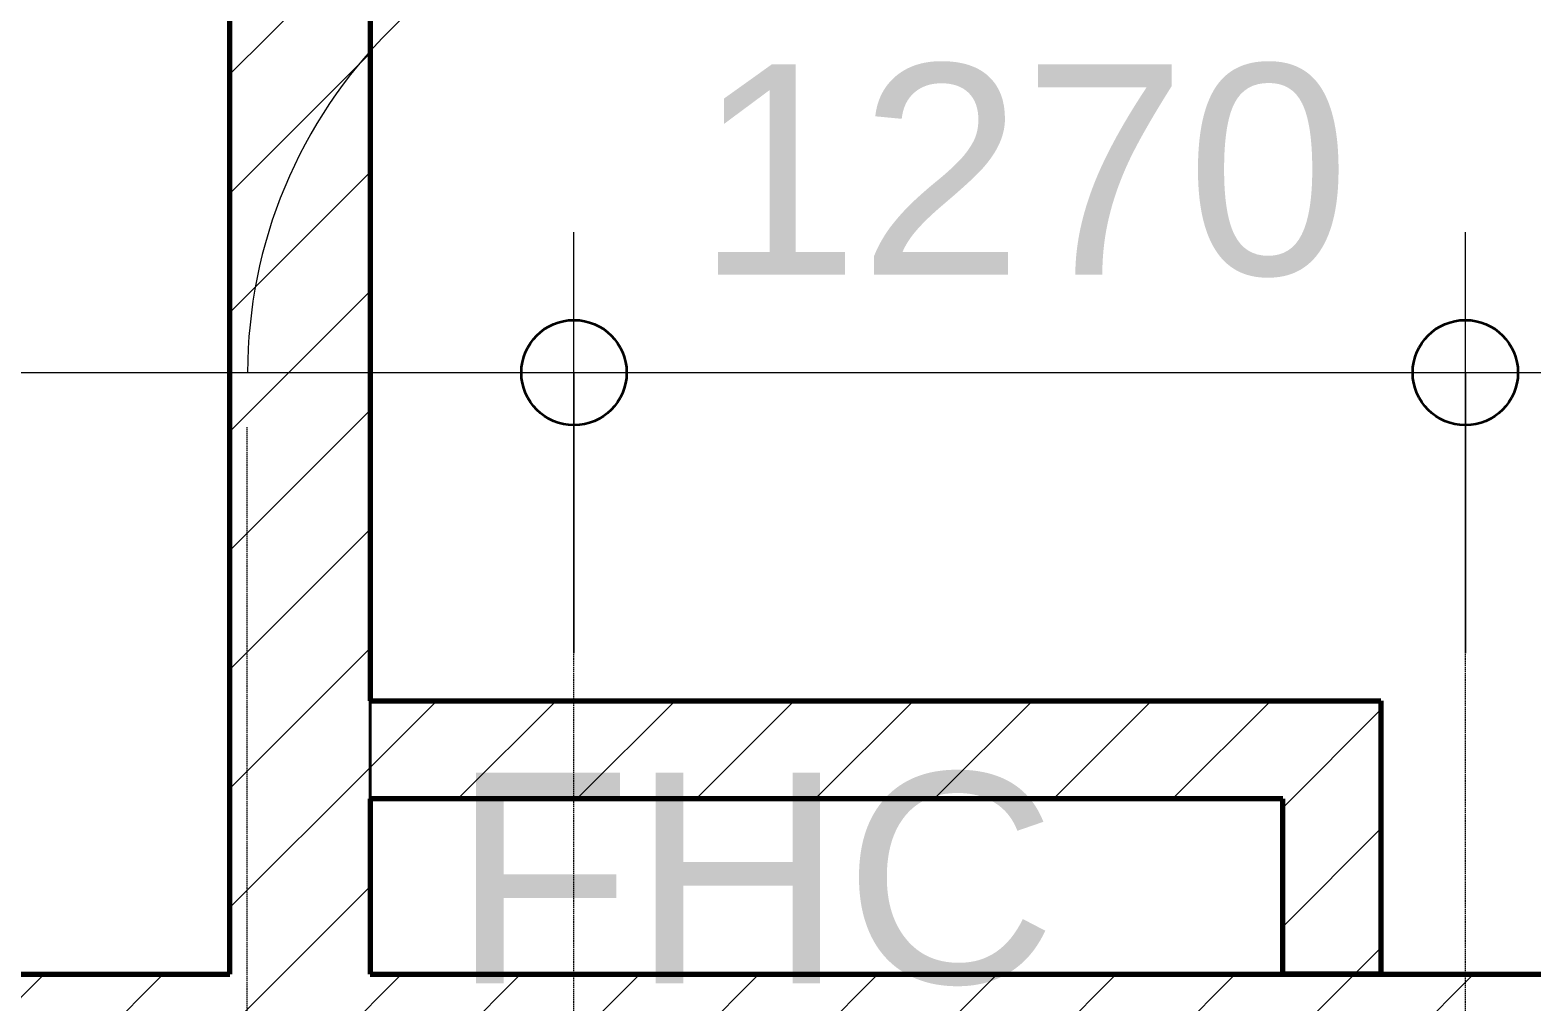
# Model space of a CAD drawing. Header units: millimetres. Extents: x -853228 to -774636, y -17776 to 22455.
# Drawn here: x -827167 to -825027, y 8105 to 9490 of the extents above; entities that cross this region are included whole.
import ezdxf

# ---------------------------------------------------------------- set-up
doc = ezdxf.new("R2010")
doc.units = ezdxf.units.MM
doc.linetypes.add('DPA_Hidden 50', pattern=[3, 2, -1])
for name, color, linetype, lineweight in [('A-ANNO-DIMS', 1, 'Continuous', 9), ('A-ANNO-DIMS-100', 1, 'Continuous', 9), ('A-DETL', 1, 'Continuous', 70), ('A-FLOR-E', 2, 'Continuous', 35), ('A-WALL', 5, 'Continuous', 35), ('A-WALL-PATT', 1, 'Continuous', 35), ('G-ANNO-TEXT', 3, 'Continuous', 9)]:
    doc.layers.add(name, color=color, linetype=linetype, lineweight=lineweight)
doc.styles.add('Arial_2', font='arial.ttf', dxfattribs={"height": 300})
doc.dimstyles.new('DPA-DIM-3_0_C-C', dxfattribs={"dimscale": 304.8, "dimtxt": 306.07782, "dimasz": 0.492126, "dimexe": 0.656168, "dimexo": 0.0625, "dimgap": 0.164042, "dimtad": 1, "dimdec": 0, "dimzin": 0, "dimdsep": 46, "dimtxsty": 'Arial_2', "dimblk1": 'DOTBLANK', "dimblk2": 'DOTBLANK', "dimsah": 1, "dimcen": 0.09, "dimdle": 0.656168, "dimadec": 8, "dimazin": 0, "dimtfac": 1, "dimtdec": 4, "dimtix": 1, "dimtmove": 0, "dimatfit": 3, "dimfxl": 1.312336, "dimfxlon": 1, "dimtvp": 1, "dimtolj": 1, "dimtzin": 0, "dimarcsym": 2})
doc.dimstyles.new('DPA-DIM-3_0_C-C_1', dxfattribs={"dimscale": 304.8, "dimtxt": 306.07782, "dimasz": 0.492126, "dimexe": 0.656168, "dimexo": 0.0625, "dimgap": 0.164042, "dimtad": 1, "dimdec": 0, "dimzin": 0, "dimdsep": 46, "dimtxsty": 'Arial_2', "dimblk1": 'DOTBLANK', "dimblk2": 'DOTBLANK', "dimsah": 1, "dimcen": 0.09, "dimdle": 0.656168, "dimadec": 8, "dimazin": 0, "dimtfac": 1, "dimtdec": 4, "dimtix": 1, "dimtmove": 1, "dimatfit": 3, "dimfxl": 1.312336, "dimfxlon": 1, "dimtvp": 1, "dimtolj": 1, "dimtzin": 0, "dimarcsym": 2})
pattern_1 = [(45, (0, 0), (-84.852814, 84.852814), [])]

# ---------------------------------------------------------------- blocks, each defined once
blk = doc.blocks.new('DIMBLOCK111-4281-01 ENLARGED LOWER PLATFORM LEVEL - REFLECTED CEILING PLAN - SHEET 2')
at = {"layer": 'A-ANNO-DIMS-100'}
for p, q in [((-827322.2, 8601.7), (-827322.2, 9201.7)), ((-826392.2, 8601.7), (-826392.2, 9201.7)), ((-827322.2, 9001.7), (-826392.2, 9001.7)), ((-827322.2, 9001.7), (-827322.2, 8601.7)), ((-826392.2, 9001.7), (-826392.2, 8601.7))]:
    blk.add_line(p, q, dxfattribs=at)
at = {"layer": 'A-ANNO-DIMS-100', "lineweight": 35}
for centre in [(-827322.2, 9001.7), (-826392.2, 9001.7)]:
    blk.add_circle(centre, 75, dxfattribs=at)
at = {"layer": 'A-ANNO-DIMS-100'}
blk.add_ellipse((-826162.3, 9001.7), major_axis=(694.9, 0), ratio=0.994937, start_param=1.570796, end_param=3.141593, dxfattribs=at)
at = {"layer": 'A-ANNO-DIMS-100', "color": 0, "insert": (-826162.3, 9847.1), "char_height": 300, "width": 830.648, "attachment_point": 1, "line_spacing_factor": 0.941778, "style": 'Arial_2'}
blk.add_mtext('930', dxfattribs=at)
blk = doc.blocks.new('_DotBlank')
at = {"color": 0, "linetype": 'ByBlock', "lineweight": -2}
blk.add_line((-0.5, 0), (-1, 0), dxfattribs=at)
blk.add_circle((0, 0), 0.5, dxfattribs=at)
blk = doc.blocks.new('DIMBLOCK112-4281-01 ENLARGED LOWER PLATFORM LEVEL - REFLECTED CEILING PLAN - SHEET 2')
at = {"layer": 'A-ANNO-DIMS-100'}
for p, q in [((-826392.2, 8601.7), (-826392.2, 9201.7)), ((-825122.2, 8601.7), (-825122.2, 9201.7)), ((-826392.2, 9001.7), (-825122.2, 9001.7)), ((-826392.2, 9001.7), (-826392.2, 8601.7)), ((-825122.2, 9001.7), (-825122.2, 8601.7))]:
    blk.add_line(p, q, dxfattribs=at)
at = {"layer": 'A-ANNO-DIMS-100', "lineweight": 35}
for centre in [(-826392.2, 9001.7), (-825122.2, 9001.7)]:
    blk.add_circle(centre, 75, dxfattribs=at)
at = {"layer": 'A-ANNO-DIMS-100', "color": 0, "insert": (-826218.7, 9441.2), "char_height": 300, "width": 1107.531, "attachment_point": 1, "line_spacing_factor": 0.941778, "style": 'Arial_2'}
blk.add_mtext('1270', dxfattribs=at)
blk = doc.blocks.new('DIMBLOCK113-4281-01 ENLARGED LOWER PLATFORM LEVEL - REFLECTED CEILING PLAN - SHEET 2')
at = {"layer": 'A-ANNO-DIMS-100'}
for p, q in [((-825122.2, 8601.7), (-825122.2, 9201.7)), ((-824192.2, 8601.7), (-824192.2, 9201.7)), ((-825122.2, 9001.7), (-824192.2, 9001.7)), ((-825122.2, 9001.7), (-825122.2, 8601.7)), ((-824192.2, 9001.7), (-824192.2, 8601.7))]:
    blk.add_line(p, q, dxfattribs=at)
at = {"layer": 'A-ANNO-DIMS-100', "lineweight": 35}
for centre in [(-825122.2, 9001.7), (-824192.2, 9001.7)]:
    blk.add_circle(centre, 75, dxfattribs=at)
at = {"layer": 'A-ANNO-DIMS-100', "color": 0, "insert": (-825003.3, 9441.2), "char_height": 300, "width": 830.648, "attachment_point": 1, "line_spacing_factor": 0.941778, "style": 'Arial_2'}
blk.add_mtext('930', dxfattribs=at)

msp = doc.modelspace()

# ---------------------------------------------------------------- hatches: boundary and pattern name
at = {"layer": 'A-WALL-PATT', "lineweight": 9}
h = msp.add_hatch(dxfattribs=at)
h.set_pattern_fill('FP_2', color=256, style=0, pattern_type=2)
h.set_pattern_definition(pattern_1)
h.paths.add_polyline_path([(-826682.4, 8144), (-826682.4, 12414), (-826882.4, 12414), (-826882.4, 8144), (-826759.2, 8144)])
h = msp.add_hatch(dxfattribs=at)
h.set_pattern_fill('FP_2', color=256, style=0, pattern_type=2)
h.set_pattern_definition(pattern_1)
h.paths.add_polyline_path([(-825382.4, 8394), (-825382.4, 8534), (-826682.4, 8534), (-826682.4, 8394), (-825656.2, 8394)])
h = msp.add_hatch(dxfattribs=at)
h.set_pattern_fill('FP_2', color=256, style=0, pattern_type=2)
h.set_pattern_definition(pattern_1)
h.paths.add_polyline_path([(-825242.4, 8144), (-825242.4, 8534), (-825382.4, 8534), (-825382.4, 8144)])
h = msp.add_hatch(dxfattribs=at)
h.set_pattern_fill('FP_2', color=256, style=0, pattern_type=2)
h.set_pattern_definition(pattern_1)
h.paths.add_polyline_path([(-814007.4, 7944), (-814007.4, 8144), (-842657.4, 8144), (-842657.4, 7944), (-826541.2, 7944), (-826539, 7949), (-826527.9, 7944), (-814073.8, 7944)])

# ---------------------------------------------------------------- linework, layer by layer
at = {"layer": 'A-DETL', "color": 55, "linetype": 'DPA_Hidden 50', "lineweight": 9}
for p, q in [((-826857.7, 7024), (-826857.7, 8924)), ((-826392.2, 6561.5), (-826392.2, 8944)), ((-825122.2, 6561.5), (-825122.2, 8944))]:
    msp.add_line(p, q, dxfattribs=at)
at = {"layer": 'A-FLOR-E'}
for p, q in [((-826682.4, 8144), (-826682.4, 8534)), ((-826682.4, 8534), (-825242.4, 8534)), ((-825242.4, 8534), (-826682.4, 8534)), ((-826682.4, 8534), (-826682.4, 8144)), ((-825242.4, 8534), (-825242.4, 8144)), ((-825242.4, 8144), (-825242.4, 8534)), ((-825242.4, 8144), (-826682.4, 8144)), ((-826682.4, 8144), (-825242.4, 8144))]:
    msp.add_line(p, q, dxfattribs=at)
at = {"layer": 'A-WALL', "color": 7, "lineweight": 70}
for p, q in [((-826882.4, 8144), (-826882.4, 12414)), ((-826682.4, 11694), (-826682.4, 8534)), ((-826682.4, 8534), (-825382.4, 8534)), ((-825382.4, 8534), (-825242.4, 8534)), ((-825242.4, 8534), (-825242.4, 8144)), ((-826682.4, 8394), (-826682.4, 8144)), ((-825382.4, 8394), (-826682.4, 8394)), ((-825382.4, 8144), (-825382.4, 8394)), ((-842657.4, 8144), (-826882.4, 8144)), ((-826682.4, 8144), (-826582.4, 8144)), ((-826582.4, 8144), (-825382.4, 8144)), ((-825382.4, 8144), (-814107.4, 8144)), ((-825242.4, 8144), (-825382.4, 8144))]:
    msp.add_line(p, q, dxfattribs=at)

# ---------------------------------------------------------------- texts
at = {"layer": 'G-ANNO-TEXT', "color": 7, "insert": (-826566, 8431.2), "char_height": 300, "width": 1050.211, "attachment_point": 1, "style": 'Arial_2'}
msp.add_mtext('FHC', dxfattribs=at)

# ---------------------------------------------------------------- dimensions: what is measured, and where the dimension line sits
at = {"layer": 'A-ANNO-DIMS'}
dim = msp.add_linear_dim(base=(-826392.2, 9001.7), p1=(-827322.2, 8601.7), p2=(-826392.2, 8601.7), dimstyle='DPA-DIM-3_0_C-C_1', override={"dimpost": '<>', "dimfxl": 930}, dxfattribs=at)
dim.commit()
dim.dimension.update_dxf_attribs({"geometry": 'DIMBLOCK111-4281-01 ENLARGED LOWER PLATFORM LEVEL - REFLECTED CEILING PLAN - SHEET 2', "text_midpoint": (-825747, 9647.1), "dimtype": 160})
for base, p1, p2, override, picture, middle in [((-825122.2, 9001.7), (-826392.2, 8601.7), (-825122.2, 8601.7), {"dimpost": '<>', "dimfxl": 1270}, 'DIMBLOCK112-4281-01 ENLARGED LOWER PLATFORM LEVEL - REFLECTED CEILING PLAN - SHEET 2', (-825757.2, 9204.9)), ((-824192.2, 9001.7), (-825122.2, 8601.7), (-824192.2, 8601.7), {"dimpost": '<>', "dimfxl": 930}, 'DIMBLOCK113-4281-01 ENLARGED LOWER PLATFORM LEVEL - REFLECTED CEILING PLAN - SHEET 2', (-824657.2, 9205))]:
    dim = msp.add_linear_dim(base=base, p1=p1, p2=p2, dimstyle='DPA-DIM-3_0_C-C', override=override, dxfattribs=at)
    dim.commit()
    dim.dimension.update_dxf_attribs({"geometry": picture, "text_midpoint": middle})

doc.saveas('drawing.dxf')
